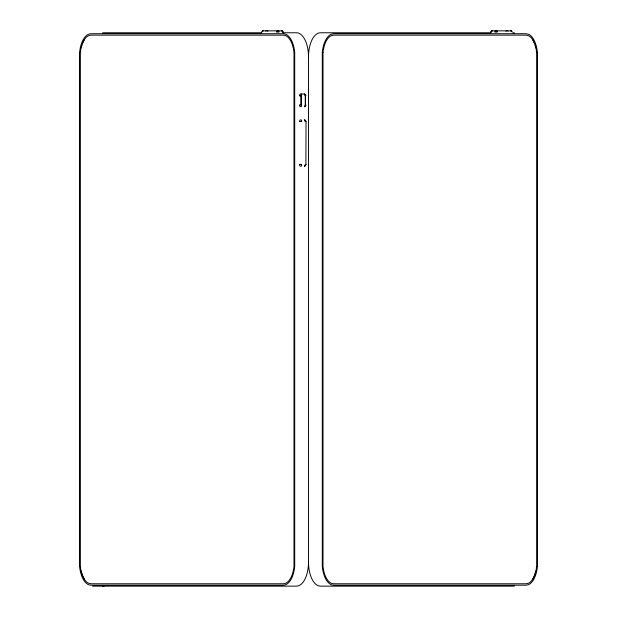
<?xml version="1.0" encoding="UTF-8"?>
<svg xmlns="http://www.w3.org/2000/svg" width="617" height="617" viewBox="0 0 617 617"><rect width="100%" height="100%" fill="white"/><g stroke="black" fill="none" stroke-linecap="round" stroke-linejoin="round"><path stroke-width="0.93" d="M301.05 95.928L301.674 95.211A1.203 0.602 83.5 0 0 300.965 94A1.805 1.566 90 0 0 299.407 95.812L301.05 95.928L301.05 104.836L301.674 105.553A1.203 0.602 -83.5 0 1 300.965 106.756A1.805 1.566 -90 0 1 299.407 104.952L301.05 104.836M305.446 104.836L304.821 105.553A1.203 0.602 83.5 0 1 304.328 106.756A1.805 1.566 -90 0 0 305.885 104.952L305.446 104.836L305.446 95.928L304.821 95.211A1.203 0.602 -83.5 0 0 304.328 94L300.965 94.008M306.04 121.657L305.885 121.642A1.805 1.566 90 0 0 304.328 119.837A1.203 0.602 -83.5 0 1 304.821 121.04L306.04 121.657L305.885 164.469A1.805 1.566 -90 0 1 304.328 166.266A1.203 0.602 83.5 0 0 304.821 165.063L306.04 164.454M305.446 95.928L305.885 95.812A1.805 1.566 -90 0 0 304.328 94.008M262.742 30.85L282.038 30.85M491.857 30.85L511.154 30.85M283.249 32.053L282.362 32.053A1.203 0.702 -90 0 0 281.661 30.85M490.638 32.053L491.525 32.053A1.203 0.702 -90 0 1 492.227 30.85M261.832 32.77L104.034 32.77A24.055 12.024 -90 0 0 102.461 32.979M283.002 32.77L296.476 32.77A24.055 12.024 -90 0 1 308.5 56.826L308.5 562.095A24.055 12.024 -90 0 0 320.524 586.15L512.966 586.15A24.055 12.024 -90 0 0 514.539 585.942M490.839 32.77L320.524 32.77A24.055 12.024 -90 0 0 308.5 56.826M92.573 586.15L296.476 586.15A24.055 12.024 -90 0 0 308.5 562.095M305.284 95.404L305.284 105.36M301.212 95.404L301.212 105.36M511.038 30.85A1.203 1.095 -90 0 1 512.141 32.053M496.361 30.85A1.203 0.979 -90 0 1 497.348 32.053L494.88 32.053A1.203 0.501 90 0 1 495.382 30.85M490.862 32.053A1.203 1.095 -90 0 1 491.965 30.85M505.948 31.205A1.203 0.979 90 0 1 506.642 30.85M510.776 30.85A1.203 0.702 -90 0 1 511.431 31.59M507.629 30.85A1.203 0.501 -90 0 1 507.976 31.205M536.566 566.506A24.055 12.024 90 0 1 536.304 568.326M535.787 570.964A24.055 12.024 90 0 1 534.87 574.257M534.6 575.029A24.055 12.024 90 0 1 533.697 577.227M533.373 577.905A24.055 12.024 90 0 1 532.494 579.486M532.494 39.434A24.055 12.024 90 0 1 533.373 41.023M533.697 41.701A24.055 12.024 90 0 1 534.6 43.892M535.124 45.457A24.055 12.024 90 0 1 535.787 47.964M536.304 50.594A24.055 12.024 90 0 1 536.566 52.422M512.966 32.77A24.055 12.024 -90 0 1 514.539 32.979M277.527 30.85A1.203 0.979 -90 0 0 276.539 32.053L279.007 32.053A1.203 0.501 -90 0 0 278.506 30.85M261.747 32.053A1.203 1.095 90 0 1 262.85 30.85M265.912 31.205A1.203 0.501 90 0 1 266.266 30.85M262.618 31.205A1.203 0.702 -90 0 1 263.112 30.85M281.923 30.85A1.203 1.095 -90 0 1 283.026 32.053M267.246 30.85A1.203 0.979 -90 0 1 267.94 31.205M80.434 52.422A24.055 12.024 -90 0 1 80.696 50.594M81.213 47.964A24.055 12.024 -90 0 1 81.876 45.457M82.4 43.892A24.055 12.024 -90 0 1 83.303 41.701M83.627 41.023A24.055 12.024 -90 0 1 84.506 39.434M84.506 579.486A24.055 12.024 90 0 1 83.627 577.905M83.303 577.227A24.055 12.024 90 0 1 82.4 575.029M82.13 574.257A24.055 12.024 90 0 1 81.213 570.964M80.696 568.326A24.055 12.024 90 0 1 80.434 566.506M104.034 586.15A24.055 12.024 90 0 1 102.461 585.942M79.601 52.322L79.601 566.599A23.099 11.553 -90 0 0 88.678 584.754L90.954 585.201L283.35 585.201L285.625 584.754A23.099 11.553 -90 0 0 294.702 566.599L294.702 52.322A23.099 11.553 -90 0 0 285.625 34.174L283.35 33.719L90.954 33.719L88.678 34.174A23.099 11.553 -90 0 0 79.601 52.322M80.303 52.599L80.303 566.321A21.672 10.836 90 0 0 88.817 583.35L90.984 583.775L283.311 583.775L285.486 583.35A21.672 10.836 -90 0 0 294 566.321L294 52.599A21.672 10.836 90 0 0 285.486 35.578L283.311 35.146L90.984 35.146L88.817 35.578A21.672 10.836 -90 0 0 80.303 52.599M322.298 52.322L322.298 566.599A23.099 11.553 -90 0 0 331.375 584.754L333.65 585.201L526.046 585.201L528.322 584.754A23.099 11.553 -90 0 0 537.399 566.599L537.399 52.322A23.099 11.553 90 0 0 528.322 34.174L526.046 33.719L333.65 33.719L331.375 34.174A23.099 11.553 90 0 0 322.298 52.322M323 52.599L323 566.321A21.672 10.836 90 0 0 331.514 583.35L333.689 583.775L526.016 583.775L528.183 583.35A21.672 10.836 -90 0 0 536.697 566.321L536.697 52.599A21.672 10.836 90 0 0 528.183 35.578L526.016 35.146L333.689 35.146L331.514 35.578A21.672 10.836 90 0 0 323 52.599M301.104 121.426L299.407 121.642A1.805 1.566 -90 0 1 300.965 119.837A1.203 0.602 83.5 0 1 301.674 121.04L301.104 121.426M301.05 164.346L299.407 164.469A1.805 1.566 -90 0 0 300.965 166.266A1.203 0.602 -83.5 0 0 301.674 165.063L301.05 164.346"/></g></svg>
